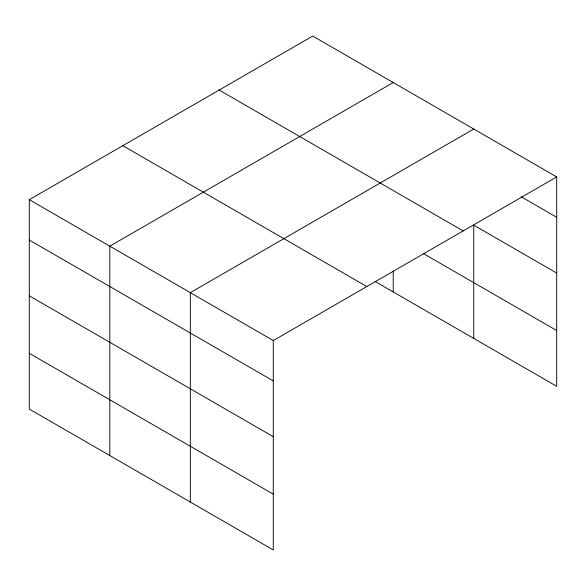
<?xml version="1.0" encoding="UTF-8"?>
<svg xmlns="http://www.w3.org/2000/svg" width="586" height="586" viewBox="0 0 586 586"><rect width="100%" height="100%" fill="white"/><g stroke="black" fill="none" stroke-linecap="round" stroke-linejoin="round"><path stroke-width="0.88" d="M556.7 176.921L312.719 36.054L29.3 199.687L29.3 409.079L273.281 549.946L273.281 340.547L556.7 176.921L556.7 386.313L375.077 281.456M393.235 82.538L109.816 246.171L109.816 455.564M473.744 129.023L190.325 292.656L190.325 502.048M521.152 196.757L556.7 217.281M556.7 273.061L473.744 225.171L473.744 338.422M219.193 90.054L463.174 230.913M423.231 253.474L556.7 330.533M122.826 145.687L366.807 286.554M29.3 199.687L273.281 340.547M29.3 240.048L273.281 380.907M29.3 295.827L273.281 436.687M29.3 353.299L273.281 494.159M393.235 270.9L393.235 291.938"/></g></svg>
